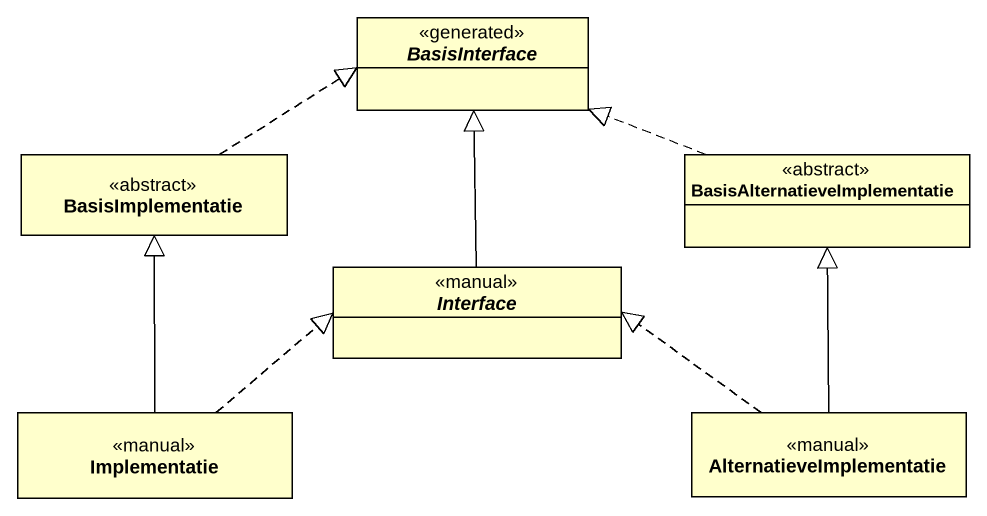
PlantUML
@startuml
hide circle
hide empty members
interface BasisInterface <<generated>>
class BasisImplementatie <<abstract>>
class "BasisAlternatieveImplementatie" as BasisAlternatieveImplementat <<abstract>>
interface "Interface" as Interface_ <<manual>>
class Implementatie <<manual>>
class AlternatieveImplementatie <<manual>>
BasisImplementatie .right.|> BasisInterface
BasisAlternatieveImplementat .left.|> BasisInterface
Interface_ -up-|> BasisInterface
Implementatie -up-|> BasisImplementatie
Implementatie .right.|> Interface_
AlternatieveImplementatie -up-|> BasisAlternatieveImplementat
AlternatieveImplementatie .left.|> Interface_
@enduml
